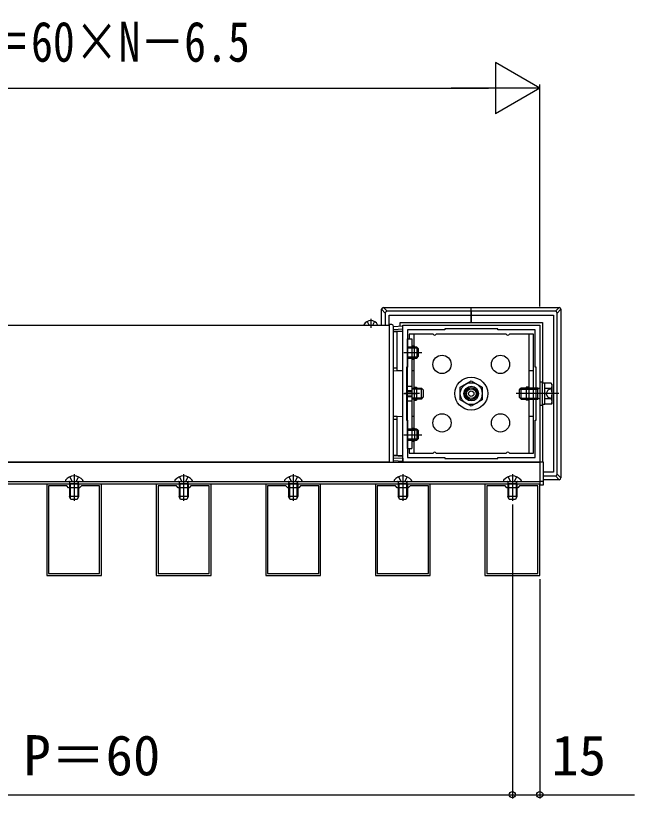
# Model space of a CAD drawing. Units: millimetres, scale not verified. Extents: x -875 to 875, y -1310 to 1300.
# Drawn here: x -152.7 to 16.7, y -1012.3 to -798.1 of the extents above; entities that cross this region are included whole.
import ezdxf
from ezdxf.enums import TextEntityAlignment as Align

# ---------------------------------------------------------------- set-up
doc = ezdxf.new("R2010")
doc.units = ezdxf.units.MM
doc.header["$LTSCALE"] = 4
for name, color, linetype in [('0-2_YKK_11', 7, 'Continuous'), ('0-3_YKK_12', 2, 'Continuous'), ('0-4_YKK_13', 4, 'Continuous'), ('0-5_YKK_D', 6, 'Continuous')]:
    doc.layers.add(name, color=color, linetype=linetype)
doc.styles.add('ＭＳ ゴシック', font='')
doc.styles.get('ＭＳ ゴシック').set_extended_font_data('MS Gothic')

msp = doc.modelspace()

# ---------------------------------------------------------------- linework, layer by layer
at = {"layer": '0-2_YKK_11'}
for points in [[(-46.68, -920.275), (-46.68, -882.775), (-9.18, -882.775), (-9.18, -920.275)], [(-35.18, -919.275), (-20.68, -919.275), (-20.68, -919.025), (-10.43, -919.025), (-10.43, -908.775), (-10.18, -908.775), (-10.18, -894.275), (-10.43, -894.275), (-10.43, -884.025), (-20.68, -884.025), (-20.68, -883.775), (-35.18, -883.775), (-35.18, -884.025), (-45.43, -884.025), (-45.43, -894.275), (-45.68, -894.275), (-45.68, -908.775), (-45.43, -908.775), (-45.43, -919.025), (-35.18, -919.025)], [(-129.18, -951.275), (-129.18, -926.275), (-144.18, -926.275), (-144.18, -951.275)], [(-129.68, -950.775), (-129.68, -926.775), (-134.68, -926.775), (-135.18, -927.275), (-138.18, -927.275), (-138.68, -926.775), (-143.68, -926.775), (-143.68, -950.775)], [(-99.18, -951.275), (-99.18, -926.275), (-114.18, -926.275), (-114.18, -951.275)], [(-99.68, -950.775), (-99.68, -926.775), (-104.68, -926.775), (-105.18, -927.275), (-108.18, -927.275), (-108.68, -926.775), (-113.68, -926.775), (-113.68, -950.775)], [(-69.18, -951.275), (-69.18, -926.275), (-84.18, -926.275), (-84.18, -951.275)], [(-69.68, -950.775), (-69.68, -926.775), (-74.68, -926.775), (-75.18, -927.275), (-78.18, -927.275), (-78.68, -926.775), (-83.68, -926.775), (-83.68, -950.775)], [(-39.18, -951.275), (-39.18, -926.275), (-54.18, -926.275), (-54.18, -951.275)], [(-39.68, -950.775), (-39.68, -926.775), (-44.68, -926.775), (-45.18, -927.275), (-48.18, -927.275), (-48.68, -926.775), (-53.68, -926.775), (-53.68, -950.775)], [(-9.18, -951.275), (-9.18, -926.275), (-24.18, -926.275), (-24.18, -951.275)], [(-9.68, -950.775), (-9.68, -926.775), (-14.68, -926.775), (-15.18, -927.275), (-18.18, -927.275), (-18.68, -926.775), (-23.68, -926.775), (-23.68, -950.775)]]:
    msp.add_lwpolyline(points, close=True, dxfattribs=at)
at = {"layer": '0-3_YKK_12'}
msp.add_line((-234.18, -925.525), (-9.18, -925.525), dxfattribs=at)
for points in [[(-242.18, -882.775), (-50.43, -882.775), (-50.43, -920.275), (-242.18, -920.275)], [(-234.18, -920.275), (-9.18, -920.275), (-9.18, -926.275), (-234.18, -926.275)]]:
    msp.add_lwpolyline(points, close=True, dxfattribs=at)
at = {"layer": '0-4_YKK_13'}
for p, q in [((-50.959, -878.996), (-52.001, -877.954)), ((-52.001, -877.954), (-27.93, -877.954)), ((-27.93, -877.954), (-3.858, -877.954)), ((-27.93, -878.996), (-27.93, -877.954)), ((-27.93, -878.996), (-27.93, -877.954)), ((-27.93, -878.996), (-27.93, -877.954)), ((-3.858, -877.954), (-4.9, -878.996)), ((-52.5, -878.454), (-51.458, -879.495)), ((-52.5, -882.775), (-52.5, -878.454)), ((-51.458, -879.495), (-51.458, -882.775)), ((-27.93, -878.996), (-50.959, -878.996)), ((-27.93, -879.495), (-27.93, -878.996)), ((-27.93, -879.495), (-27.93, -880.025)), ((-27.93, -882.025), (-27.93, -880.025)), ((-27.93, -882.025), (-27.93, -880.025)), ((-27.93, -880.025), (-27.93, -882.025)), ((-4.401, -879.495), (-3.359, -878.454)), ((-4.401, -923.554), (-4.401, -879.495)), ((-3.359, -878.454), (-3.359, -924.596)), ((-56.455, -881.792), (-56.002, -882.7)), ((-55.43, -881.025), (-55.43, -883.504)), ((-54.405, -881.792), (-54.857, -882.7)), ((-57.227, -882.775), (-53.632, -882.775)), ((-55.43, -883.004), (-56.002, -882.7)), ((-55.43, -883.004), (-54.857, -882.7)), ((-49.18, -919.91), (-49.18, -883.14)), ((-49.18, -884.615), (-48.18, -884.554)), ((-48.18, -884.554), (-48.18, -884.411)), ((-48.18, -884.561), (-46.68, -884.47)), ((-48.18, -894.523), (-48.18, -884.554)), ((-46.68, -884.47), (-46.68, -884.32)), ((-45.43, -916.525), (-45.43, -886.525)), ((-45.43, -886.525), (-44.18, -886.525)), ((-44.18, -886.525), (-44.18, -916.525)), ((-43.68, -885.275), (-43.68, -888.475)), ((-18.363, -885.275), (-37.497, -885.275)), ((-12.18, -885.275), (-12.18, -917.775)), ((-45.43, -888.775), (-43.43, -888.775)), ((-44.18, -888.475), (-43.43, -888.475)), ((-43.43, -892.075), (-43.43, -888.475)), ((-42.83, -888.775), (-42.83, -891.775)), ((-42.83, -888.775), (-42.33, -889.275)), ((-46.43, -890.275), (-42.78, -890.275)), ((-45.43, -889.025), (-43.43, -889.025)), ((-45.43, -890.275), (-41.474, -890.275)), ((-42.33, -891.275), (-42.33, -889.275)), ((-45.43, -891.525), (-43.43, -891.525)), ((-45.43, -891.775), (-43.43, -891.775)), ((-44.18, -892.075), (-43.43, -892.075)), ((-43.68, -892.075), (-43.68, -900.285)), ((-42.83, -891.775), (-42.33, -891.275)), ((-48.18, -894.523), (-49.18, -894.531)), ((-46.68, -907.829), (-46.68, -895.22)), ((-43.68, -895.275), (-44.18, -895.275)), ((-10.93, -895.275), (-12.18, -895.275)), ((-45.43, -899.525), (-44.18, -899.525)), ((-9.18, -898.4), (-9.18, -904.65)), ((-7.78, -898.675), (-8.38, -898.675)), ((-7.78, -904.412), (-7.78, -898.638)), ((-6.003, -898.638), (-7.78, -898.638)), ((-5.78, -899.025), (-6.003, -898.638)), ((-5.78, -904.025), (-5.78, -899.025)), ((-46.43, -901.525), (-42.78, -901.525)), ((-42.14, -901.525), (-46.18, -901.525)), ((-45.68, -900.9), (-44.18, -900.9)), ((-45.43, -900.7), (-44.18, -900.7)), ((-44.18, -900.375), (-44.18, -902.674)), ((-43.68, -899.725), (-42.93, -899.725)), ((-43.43, -902.656), (-43.43, -900.375)), ((-42.93, -899.725), (-42.93, -903.325)), ((-41.58, -903.025), (-41.58, -900.025)), ((-41.58, -900.025), (-41.08, -900.525)), ((-41.08, -900.525), (-41.08, -902.525)), ((-3.93, -901.525), (-15.635, -901.525)), ((-14.28, -900.025), (-14.78, -900.525)), ((-14.78, -900.525), (-14.78, -902.525)), ((-14.28, -903.025), (-14.28, -900.025)), ((-12.93, -899.725), (-12.93, -903.325)), ((-12.18, -899.725), (-12.93, -899.725)), ((-9.69, -903.025), (-9.69, -900.025)), ((-9.22, -900.125), (-9.69, -900.025)), ((-9.22, -900.125), (-9.69, -900.295)), ((-9.18, -900.125), (-9.22, -900.125)), ((-6.003, -900.081), (-7.78, -900.081)), ((-45.68, -902.15), (-44.18, -902.15)), ((-45.43, -902.35), (-44.18, -902.35)), ((-45.43, -903.525), (-44.18, -903.525)), ((-43.68, -902.764), (-43.68, -910.975)), ((-43.68, -903.325), (-42.93, -903.325)), ((-41.58, -903.025), (-41.08, -902.525)), ((-14.28, -903.025), (-14.78, -902.525)), ((-12.18, -903.325), (-12.93, -903.325)), ((-9.22, -902.925), (-9.69, -902.755)), ((-9.22, -902.925), (-9.69, -903.025)), ((-9.18, -902.925), (-9.22, -902.925)), ((-6.003, -902.968), (-7.78, -902.968)), ((-8.43, -904.65), (-8.43, -920.275)), ((-8.38, -904.375), (-7.78, -904.375)), ((-6.003, -904.412), (-7.78, -904.412)), ((-5.78, -904.025), (-6.003, -904.412)), ((-48.18, -907.816), (-49.18, -907.808)), ((-48.18, -908.527), (-48.18, -907.816)), ((-46.68, -907.829), (-48.18, -907.816)), ((-46.68, -918.58), (-46.68, -907.829)), ((-43.68, -907.775), (-44.18, -907.775)), ((-10.93, -907.775), (-12.18, -907.775)), ((-49.18, -908.518), (-48.18, -908.527)), ((-48.18, -918.496), (-48.18, -908.527)), ((-45.43, -911.275), (-43.43, -911.275)), ((-45.43, -911.525), (-43.43, -911.525)), ((-44.18, -910.975), (-43.43, -910.975)), ((-43.43, -910.975), (-43.43, -914.575)), ((-42.83, -911.275), (-42.83, -914.275)), ((-42.83, -911.275), (-42.33, -911.775)), ((-42.33, -913.775), (-42.33, -911.775)), ((-46.43, -912.775), (-42.78, -912.775)), ((-45.43, -912.775), (-41.474, -912.775)), ((-45.43, -914.025), (-43.43, -914.025)), ((-45.43, -914.275), (-43.43, -914.275)), ((-42.83, -914.275), (-42.33, -913.775)), ((-45.43, -916.525), (-44.18, -916.525)), ((-44.18, -914.575), (-43.43, -914.575)), ((-43.68, -914.575), (-43.68, -917.775)), ((-48.18, -918.496), (-49.18, -918.435)), ((-46.68, -918.73), (-49.18, -918.577)), ((-46.68, -918.58), (-48.18, -918.488)), ((-48.18, -918.638), (-48.18, -918.496)), ((-46.68, -918.73), (-46.68, -918.58)), ((-46.68, -919.23), (-46.68, -918.73)), ((-37.497, -917.775), (-18.363, -917.775)), ((-49.18, -919.077), (-46.68, -919.23)), ((-49.18, -919.827), (-46.68, -919.98)), ((-46.68, -919.23), (-46.68, -919.98)), ((-139.055, -925.225), (-139.055, -925.275)), ((-137.855, -924.269), (-137.252, -925.477)), ((-136.68, -923.525), (-136.68, -930.875)), ((-135.505, -924.269), (-136.107, -925.477)), ((-134.305, -925.225), (-134.305, -925.275)), ((-109.055, -925.225), (-109.055, -925.275)), ((-107.855, -924.269), (-107.252, -925.477)), ((-106.68, -923.525), (-106.68, -930.875)), ((-105.505, -924.269), (-106.107, -925.477)), ((-104.305, -925.225), (-104.305, -925.275)), ((-79.055, -925.225), (-79.055, -925.275)), ((-77.855, -924.269), (-77.252, -925.477)), ((-76.68, -923.525), (-76.68, -930.875)), ((-75.505, -924.269), (-76.107, -925.477)), ((-74.305, -925.225), (-74.305, -925.275)), ((-49.055, -925.225), (-49.055, -925.275)), ((-47.855, -924.269), (-47.252, -925.477)), ((-46.68, -923.525), (-46.68, -930.875)), ((-45.505, -924.269), (-46.107, -925.477)), ((-44.305, -925.225), (-44.305, -925.275)), ((-19.055, -925.225), (-19.055, -925.275)), ((-17.855, -924.269), (-17.252, -925.477)), ((-16.68, -923.525), (-16.68, -930.875)), ((-15.505, -924.269), (-16.107, -925.477)), ((-14.305, -925.225), (-14.305, -925.275)), ((-8.18, -924.054), (-4.9, -924.054)), ((-3.858, -925.095), (-8.18, -925.095)), ((-4.9, -924.054), (-3.858, -925.095)), ((-3.359, -924.596), (-4.401, -923.554)), ((-138.805, -925.525), (-134.555, -925.525)), ((-137.93, -926.225), (-137.822, -925.927)), ((-135.43, -926.225), (-137.93, -926.225)), ((-137.93, -926.225), (-137.93, -929.675)), ((-137.713, -926.225), (-137.81, -925.763)), ((-137.713, -926.225), (-137.713, -930.135)), ((-136.68, -925.782), (-137.252, -925.477)), ((-136.68, -925.782), (-136.107, -925.477)), ((-135.646, -926.225), (-135.549, -925.763)), ((-135.646, -926.225), (-135.646, -930.135)), ((-135.43, -926.225), (-135.538, -925.927)), ((-135.43, -926.225), (-135.43, -929.675)), ((-108.805, -925.525), (-104.555, -925.525)), ((-107.93, -926.225), (-107.822, -925.927)), ((-105.43, -926.225), (-107.93, -926.225)), ((-107.93, -926.225), (-107.93, -929.675)), ((-107.713, -926.225), (-107.81, -925.763)), ((-107.713, -926.225), (-107.713, -930.135)), ((-106.68, -925.782), (-107.252, -925.477)), ((-106.68, -925.782), (-106.107, -925.477)), ((-105.646, -926.225), (-105.549, -925.763)), ((-105.646, -926.225), (-105.646, -930.135)), ((-105.43, -926.225), (-105.538, -925.927)), ((-105.43, -926.225), (-105.43, -929.675)), ((-78.805, -925.525), (-74.555, -925.525)), ((-77.93, -926.225), (-77.822, -925.927)), ((-75.43, -926.225), (-77.93, -926.225)), ((-77.93, -926.225), (-77.93, -929.675)), ((-77.713, -926.225), (-77.81, -925.763)), ((-77.713, -926.225), (-77.713, -930.135)), ((-76.68, -925.782), (-77.252, -925.477)), ((-76.68, -925.782), (-76.107, -925.477)), ((-75.646, -926.225), (-75.549, -925.763)), ((-75.646, -926.225), (-75.646, -930.135)), ((-75.43, -926.225), (-75.538, -925.927)), ((-75.43, -926.225), (-75.43, -929.675)), ((-48.805, -925.525), (-44.555, -925.525)), ((-47.93, -926.225), (-47.822, -925.927)), ((-45.43, -926.225), (-47.93, -926.225)), ((-47.93, -926.225), (-47.93, -929.675)), ((-47.713, -926.225), (-47.81, -925.763)), ((-47.713, -926.225), (-47.713, -930.135)), ((-46.68, -925.782), (-47.252, -925.477)), ((-46.68, -925.782), (-46.107, -925.477)), ((-45.646, -926.225), (-45.549, -925.763)), ((-45.646, -926.225), (-45.646, -930.135)), ((-45.43, -926.225), (-45.538, -925.927)), ((-45.43, -926.225), (-45.43, -929.675)), ((-18.805, -925.525), (-14.555, -925.525)), ((-17.93, -926.225), (-17.822, -925.927)), ((-15.43, -926.225), (-17.93, -926.225)), ((-17.93, -926.225), (-17.93, -929.675)), ((-17.713, -926.225), (-17.81, -925.763)), ((-17.713, -926.225), (-17.713, -930.135)), ((-16.68, -925.782), (-17.252, -925.477)), ((-16.68, -925.782), (-16.107, -925.477)), ((-15.646, -926.225), (-15.549, -925.763)), ((-15.646, -926.225), (-15.646, -930.135)), ((-15.43, -926.225), (-15.538, -925.927)), ((-15.43, -926.225), (-15.43, -929.675)), ((-8.18, -925.525), (-9.18, -925.525)), ((-135.43, -929.675), (-137.93, -929.675)), ((-137.53, -930.525), (-137.93, -929.675)), ((-135.83, -930.525), (-137.53, -930.525)), ((-135.43, -929.675), (-135.83, -930.525)), ((-105.43, -929.675), (-107.93, -929.675)), ((-107.53, -930.525), (-107.93, -929.675)), ((-105.83, -930.525), (-107.53, -930.525)), ((-105.43, -929.675), (-105.83, -930.525)), ((-75.43, -929.675), (-77.93, -929.675)), ((-77.53, -930.525), (-77.93, -929.675)), ((-75.83, -930.525), (-77.53, -930.525)), ((-75.43, -929.675), (-75.83, -930.525)), ((-45.43, -929.675), (-47.93, -929.675)), ((-47.53, -930.525), (-47.93, -929.675)), ((-45.83, -930.525), (-47.53, -930.525)), ((-45.43, -929.675), (-45.83, -930.525)), ((-15.43, -929.675), (-17.93, -929.675)), ((-17.53, -930.525), (-17.93, -929.675)), ((-15.83, -930.525), (-17.53, -930.525)), ((-15.43, -929.675), (-15.83, -930.525))]:
    msp.add_line(p, q, dxfattribs=at)
for points in [[(-50.43, -882.775), (-50.43, -880.025), (-27.93, -880.025), (-27.93, -879.495)], [(-4.9, -878.996), (-27.93, -878.996), (-27.93, -879.495)], [(-27.93, -878.996), (-27.93, -879.495), (-27.93, -880.025)], [(-27.93, -880.025), (-5.43, -880.025), (-5.43, -923.025), (-8.18, -923.025)], [(-47.43, -883.115), (-47.43, -882.025), (-27.93, -882.025)], [(-27.93, -882.025), (-8.43, -882.025), (-8.43, -898.4)], [(-49.653, -882.64), (-50.43, -882.6), (-50.43, -882.849), (-50.43, -920.2), (-50.43, -920.275)], [(-49.18, -883.972), (-46.68, -883.82), (-46.68, -883.07), (-49.18, -883.222)], [(-49.18, -884.472), (-46.68, -884.32), (-46.68, -883.82)], [(-48.18, -895.233), (-46.68, -895.22), (-46.68, -884.47)], [(-38.363, -885.275), (-44.93, -885.275), (-44.93, -886.525)], [(-17.497, -917.775), (-10.93, -917.775), (-10.93, -885.275), (-17.497, -885.275)], [(-42.83, -888.775), (-43.23, -888.775), (-45.43, -888.775)], [(-42.56, -889.045), (-43.23, -889.045), (-45.43, -889.045)], [(-42.56, -891.505), (-43.23, -891.505), (-45.43, -891.505)], [(-45.43, -891.775), (-43.23, -891.775), (-42.83, -891.775)], [(-49.18, -895.242), (-48.18, -895.233), (-48.18, -894.523)], [(-9.18, -904.65), (-8.38, -904.65), (-8.38, -898.4), (-9.18, -898.4)], [(-44.18, -900.025), (-41.98, -900.025), (-41.58, -900.025)], [(-41.31, -900.295), (-41.98, -900.295), (-44.18, -900.295)], [(-14.55, -900.295), (-13.88, -900.295), (-9.69, -900.295)], [(-9.69, -900.025), (-13.88, -900.025), (-14.28, -900.025)], [(-5.778, -900), (-6.957, -900.575), (-7.462, -901.525)], [(-5.778, -903.05), (-6.957, -902.475), (-7.462, -901.525)], [(-41.31, -902.755), (-41.98, -902.755), (-44.18, -902.755)], [(-41.58, -903.025), (-41.98, -903.025), (-44.18, -903.025)], [(-14.55, -902.755), (-13.88, -902.755), (-9.69, -902.755)], [(-14.28, -903.025), (-13.88, -903.025), (-9.69, -903.025)], [(-42.83, -911.275), (-43.23, -911.275), (-45.43, -911.275)], [(-42.56, -911.545), (-43.23, -911.545), (-45.43, -911.545)], [(-42.56, -914.005), (-43.23, -914.005), (-45.43, -914.005)], [(-45.43, -914.275), (-43.23, -914.275), (-42.83, -914.275)], [(-44.93, -916.525), (-44.93, -917.775), (-38.363, -917.775)]]:
    msp.add_lwpolyline(points, dxfattribs=at)
for points in [[(-30.93, -899.793), (-27.93, -898.061), (-24.93, -899.793), (-24.93, -903.257), (-27.93, -904.989), (-30.93, -903.257)], [(-8.18, -920.275), (-9.18, -920.275), (-9.18, -926.525), (-8.18, -926.525)]]:
    msp.add_lwpolyline(points, close=True, dxfattribs=at)
for centre, radius in [((-35.93, -893.525), 2.5), ((-19.93, -893.525), 2.5), ((-27.93, -901.525), 4.5), ((-27.93, -901.525), 3), ((-27.93, -901.525), 2), ((-27.93, -901.525), 1.662), ((-27.93, -901.525), 1.325), ((-27.93, -901.525), 0.75), ((-35.93, -909.525), 2.5), ((-19.93, -909.525), 2.5)]:
    msp.add_circle(centre, radius, dxfattribs=at)
for centre, radius, start, end in [((-50.957, -879.497), 0.501, 90.24971, 179.75029), ((-4.902, -879.497), 0.501, 0.24971, 89.75029), ((-55.43, -883.625), 2.1, 27.28096, 152.71904), ((-57.227, -882.698), 0.0772, 152.71904, 270), ((-53.632, -882.698), 0.0772, 270, 27.28096), ((-49.68, -883.14), 0.5, 0, 87), ((-37.93, -885.025), 0.5, 210, 330), ((-17.93, -885.025), 0.5, 210, 330), ((-7.058, -899.36), 1.278, 325.61708, 34.38292), ((-43.805, -901.025), 0.75, 60.00006, 119.99994), ((-10.557, -901.525), 4.777, 342.41276, 17.58724), ((-43.805, -902.025), 0.75, 240.00006, 299.99994), ((-7.058, -903.69), 1.278, 325.61708, 34.38292), ((-37.93, -918.025), 0.5, 30, 150), ((-17.93, -918.025), 0.5, 30, 150), ((-49.68, -919.91), 0.5, 313.11496, 0), ((-136.68, -926.975), 2.95, 36.38156, 143.61844), ((-138.805, -925.275), 0.25, 180, 270), ((-134.555, -925.275), 0.25, 270, 0), ((-106.68, -926.975), 2.95, 36.38156, 143.61844), ((-108.805, -925.275), 0.25, 180, 270), ((-104.555, -925.275), 0.25, 270, 0), ((-76.68, -926.975), 2.95, 36.38156, 143.61844), ((-78.805, -925.275), 0.25, 180, 270), ((-74.555, -925.275), 0.25, 270, 0), ((-46.68, -926.975), 2.95, 36.38156, 143.61844), ((-48.805, -925.275), 0.25, 180, 270), ((-44.555, -925.275), 0.25, 270, 0), ((-16.68, -926.975), 2.95, 36.38156, 143.61844), ((-18.805, -925.275), 0.25, 180, 270), ((-14.555, -925.275), 0.25, 270, 0), ((-4.902, -923.552), 0.501, 270.24971, 359.75029), ((-138.103, -925.825), 0.3, 340.03043, 90), ((-135.256, -925.825), 0.3, 90, 199.96957), ((-108.103, -925.825), 0.3, 340.03043, 90), ((-105.256, -925.825), 0.3, 90, 199.96957), ((-78.103, -925.825), 0.3, 340.03043, 90), ((-75.256, -925.825), 0.3, 90, 199.96957), ((-48.103, -925.825), 0.3, 340.03043, 90), ((-45.256, -925.825), 0.3, 90, 199.96957), ((-18.103, -925.825), 0.3, 340.03043, 90), ((-15.256, -925.825), 0.3, 90, 199.96957)]:
    msp.add_arc(centre, radius, start, end, dxfattribs=at)
for centre, major_axis in [((-51.999, -878.455), (-0.355, 0.355)), ((-3.86, -878.455), (0.355, 0.355)), ((-3.86, -924.594), (0.355, -0.355))]:
    msp.add_ellipse(centre, major_axis=major_axis, ratio=0.99628, start_param=5.4996506, end_param=7.06672, dxfattribs=at)
at = {"layer": '0-5_YKK_D'}
for p, q in [((-9.18, -817.954), (-21.304, -810.954)), ((-21.304, -810.954), (-21.304, -824.954)), ((-231.93, -817.954), (-23.18, -817.954)), ((-9.18, -817.954), (-33.428, -817.954)), ((-9.18, -817.954), (-21.304, -824.954)), ((-9.18, -877.688), (-9.18, -816.954)), ((-16.68, -931.875), (-16.68, -1012.275)), ((-16.68, -931.875), (-16.68, -1012.275)), ((-9.18, -952.275), (-9.18, -1012.275)), ((-226.68, -1011.275), (-16.68, -1011.275))]:
    msp.add_line(p, q, dxfattribs=at)
msp.add_lwpolyline([(-16.68, -1011.275), (-9.18, -1011.275), (16.729, -1011.275)], dxfattribs=at)
for centre in [(-16.68, -1011.275), (-16.68, -1011.275), (-9.18, -1011.275)]:
    msp.add_circle(centre, 0.875, dxfattribs=at)

# ---------------------------------------------------------------- texts
at = {"layer": '0-5_YKK_D', "style": 'ＭＳ ゴシック', "width": 0.8}
msp.add_text('出来幅：W2＝60×N－6.5', height=11, dxfattribs=at).set_placement((-220.452, -813.994), align=Align.BOTTOM_LEFT)
at = {"layer": '0-5_YKK_D', "style": 'ＭＳ ゴシック'}
for s, p in [('P＝60', (-150.529, -1009.275)), ('15', (-5.981, -1009.275))]:
    msp.add_text(s, height=11, dxfattribs=at).set_placement(p, align=Align.BOTTOM_LEFT)

doc.saveas('drawing.dxf')
